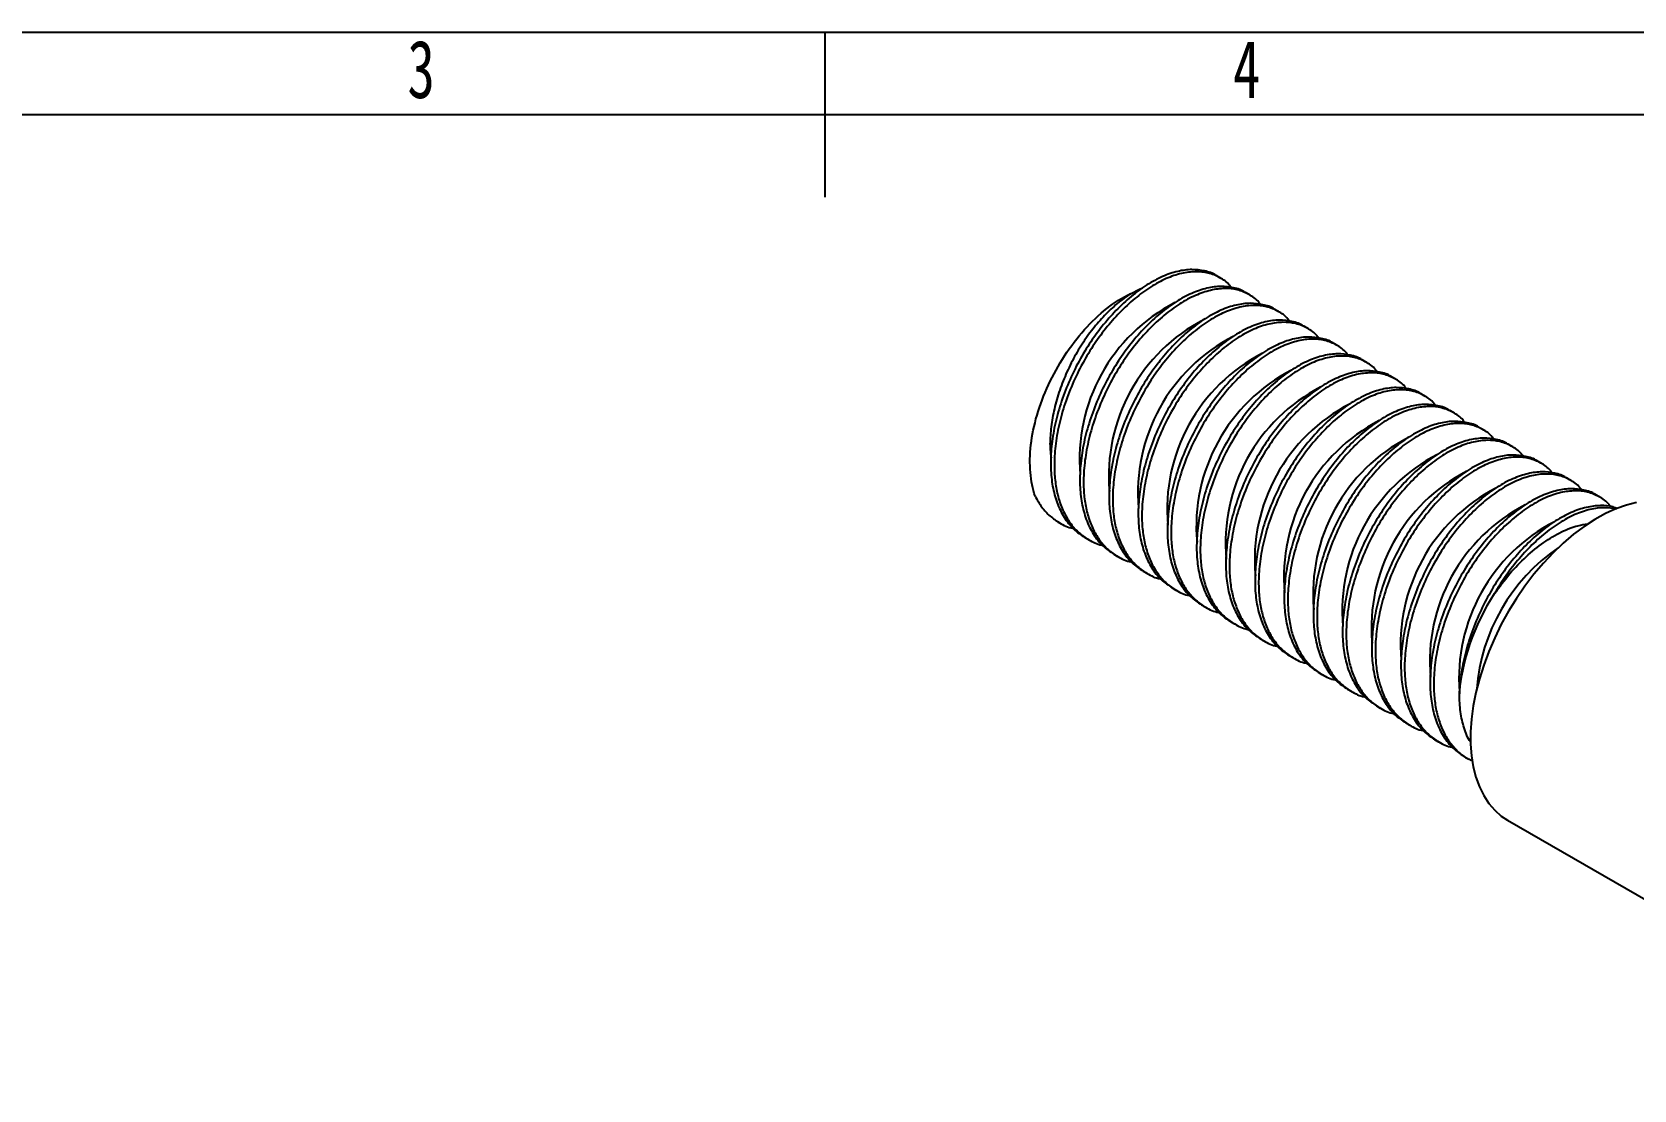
# Model space of a CAD drawing. Header units: millimetres. Extents: x 0 to 297, y 0 to 210.
# Drawn here: x 110.5 to 207.5, y 146 to 210 of the extents above; entities that cross this region are included whole.
import ezdxf

# ---------------------------------------------------------------- set-up
doc = ezdxf.new("R2010")
doc.units = ezdxf.units.MM
doc.layers.add('图框', color=7, linetype='Continuous')
doc.styles.add('SLDTEXTSTYLE5', font='TXT', dxfattribs={"width": 0.7})

msp = doc.modelspace()

# ---------------------------------------------------------------- linework, layer by layer
at = {"color": 7, "linetype": 'Continuous', "lineweight": 25}
for p, q in [((182.426, 195.126), (182.205, 195.254)), ((184.194, 194.106), (183.973, 194.233)), ((185.961, 193.085), (185.74, 193.213)), ((187.729, 192.065), (187.508, 192.192)), ((189.497, 191.044), (189.276, 191.172)), ((191.265, 190.024), (191.044, 190.151)), ((193.032, 189.003), (192.811, 189.131)), ((194.8, 187.983), (194.579, 188.11)), ((196.568, 186.962), (196.347, 187.09)), ((198.336, 185.942), (198.115, 186.069)), ((200.103, 184.921), (199.882, 185.049)), ((201.871, 183.901), (201.65, 184.028)), ((203.639, 182.88), (203.418, 183.008)), ((205.407, 181.86), (205.186, 181.987)), ((172.577, 180.367), (172.69, 180.302)), ((174.237, 179.409), (174.458, 179.281)), ((176.005, 178.388), (176.226, 178.261)), ((177.772, 177.368), (177.993, 177.24)), ((179.54, 176.347), (179.761, 176.22)), ((181.308, 175.327), (181.529, 175.199)), ((183.076, 174.306), (183.297, 174.178)), ((184.843, 173.286), (185.064, 173.158)), ((186.611, 172.265), (186.832, 172.137)), ((188.379, 171.245), (188.6, 171.117)), ((190.147, 170.224), (190.368, 170.096)), ((191.915, 169.204), (192.136, 169.076)), ((193.682, 168.183), (193.903, 168.055)), ((195.45, 167.162), (195.671, 167.035)), ((197.218, 166.142), (197.439, 166.014)), ((199.85, 162.288), (228.134, 145.96))]:
    msp.add_line(p, q, dxfattribs=at)
at = {"color": 7, "linetype": 'Continuous', "lineweight": 25, "flags": 128}
for points in [[(177.003, 194.158), (177.557, 194.445), (177.734, 194.522)], [(207.663, 181.523), (207.043, 181.365), (206.41, 181.139), (205.77, 180.847), (205.126, 180.491), (204.483, 180.073), (203.846, 179.597), (203.219, 179.065), (202.607, 178.482), (202.013, 177.851), (201.442, 177.177), (200.898, 176.464), (200.385, 175.719), (199.907, 174.945), (199.466, 174.148), (199.066, 173.334), (198.71, 172.509), (198.399, 171.678), (198.137, 170.848), (197.926, 170.023), (197.765, 169.21), (197.658, 168.415), (197.604, 167.643), (197.604, 166.899), (197.658, 166.189), (197.765, 165.518), (197.926, 164.89), (198.137, 164.31), (198.399, 163.782), (198.71, 163.309), (199.066, 162.895), (199.466, 162.543), (199.85, 162.288)]]:
    msp.add_lwpolyline(points, dxfattribs=at)
at = {"color": 7, "linetype": 'Continuous', "lineweight": 25}
for centre, radius, start, end in [((184.576, 184.148), 10.654, 117.25184, 185.0952), ((186.344, 183.128), 10.654, 117.25184, 185.0952), ((188.111, 182.107), 10.654, 117.25184, 185.0952), ((189.879, 181.087), 10.654, 117.25184, 185.0952), ((191.647, 180.066), 10.654, 117.25184, 185.0952), ((193.415, 179.046), 10.654, 117.25184, 185.0952), ((195.182, 178.025), 10.654, 117.25184, 185.0952), ((196.95, 177.005), 10.654, 117.25184, 185.0952), ((198.718, 175.984), 10.654, 117.25184, 185.0952), ((200.486, 174.964), 10.654, 117.25184, 185.0952), ((202.254, 173.943), 10.654, 117.25184, 185.0952), ((204.021, 172.923), 10.654, 117.25184, 185.0952), ((205.789, 171.902), 10.654, 117.25184, 185.0952), ((207.57, 170.872), 10.668, 117.28869, 184.48388), ((209.366, 169.352), 11.425, 124.43437, 175.57101)]:
    msp.add_arc(centre, radius, start, end, dxfattribs=at)
for points, knots in [([(182.203, 195.252), (182.197, 195.256), (181.995, 195.414), (181.499, 195.554), (180.724, 195.655), (179.867, 195.541), (178.95, 195.232), (177.997, 194.72), (177.044, 194.023), (176.127, 193.17), (175.273, 192.195), (174.487, 191.113), (173.785, 189.928), (173.181, 188.655), (172.703, 187.335), (172.369, 186.02), (172.188, 184.758), (172.155, 183.577), (172.269, 182.481), (172.539, 181.479), (172.968, 180.607), (173.528, 179.888), (174.005, 179.568), (174.239, 179.411)], [0, 0, 0, 0, 0.001369, 0.051013, 0.099265, 0.148429, 0.198846, 0.249913, 0.30098, 0.351397, 0.400561, 0.448813, 0.498457, 0.549161, 0.600301, 0.651222, 0.701285, 0.749913, 0.798541, 0.848604, 0.899525, 0.950665, 1, 1, 1, 1]), ([(183.108, 194.533), (183.076, 194.578), (182.89, 194.846), (182.423, 195.156), (181.73, 195.442), (180.942, 195.523), (180.088, 195.415), (179.171, 195.104), (178.218, 194.593), (177.265, 193.895), (176.348, 193.042), (175.494, 192.067), (174.708, 190.986), (174.006, 189.801), (173.402, 188.527), (172.924, 187.208), (172.59, 185.893), (172.409, 184.631), (172.377, 183.508), (172.47, 182.519), (172.669, 181.648), (172.979, 180.869), (173.39, 180.204), (173.886, 179.659), (174.51, 179.231), (174.985, 178.987), (175.286, 178.943), (175.297, 178.941)], [0, 0, 0, 0, 0.009324, 0.054899, 0.099521, 0.142892, 0.187083, 0.2324, 0.278301, 0.324202, 0.369519, 0.41371, 0.457081, 0.501703, 0.547278, 0.593245, 0.639014, 0.684013, 0.727722, 0.764831, 0.802928, 0.841701, 0.879192, 0.916669, 0.953812, 0.998435, 1, 1, 1, 1]), ([(171.233, 181.9), (171.083, 182.34), (170.987, 182.821), (170.9, 183.862), (170.91, 184.428), (171.109, 186.167), (171.478, 187.431), (172.32, 189.245), (172.653, 189.845), (173.383, 190.964), (173.79, 191.5), (174.65, 192.469), (175.1, 192.897), (176.043, 193.635), (176.524, 193.935), (177.003, 194.158)], [0, 0, 0, 0, 0.125, 0.125, 0.25, 0.25, 0.5, 0.5, 0.625, 0.625, 0.75, 0.75, 0.875, 0.875, 1, 1, 1, 1]), ([(177.003, 194.158), (176.735, 193.97), (176.203, 193.597), (175.433, 192.861), (174.715, 192.034), (174.055, 191.114), (173.467, 190.106), (172.963, 189.023), (172.566, 187.901), (172.289, 186.782), (172.147, 185.713), (172.113, 184.851), (172.175, 184.386), (172.197, 184.223)], [0, 0, 0, 0, 0.097057, 0.192876, 0.286312, 0.37801, 0.472359, 0.568724, 0.665921, 0.7627, 0.857845, 0.95026, 1, 1, 1, 1]), ([(183.971, 194.231), (183.965, 194.235), (183.763, 194.394), (183.267, 194.533), (182.492, 194.634), (181.634, 194.521), (180.718, 194.212), (179.765, 193.7), (178.812, 193.003), (177.895, 192.149), (177.04, 191.174), (176.255, 190.093), (175.553, 188.908), (174.949, 187.634), (174.471, 186.315), (174.137, 185), (173.956, 183.738), (173.922, 182.557), (174.037, 181.461), (174.307, 180.459), (174.735, 179.586), (175.296, 178.868), (175.773, 178.548), (176.007, 178.39)], [0, 0, 0, 0, 0.001369, 0.051013, 0.099265, 0.148429, 0.198846, 0.249913, 0.30098, 0.351397, 0.400561, 0.448813, 0.498457, 0.549161, 0.600301, 0.651222, 0.701285, 0.749913, 0.798541, 0.848604, 0.899525, 0.950665, 1, 1, 1, 1]), ([(184.876, 193.512), (184.844, 193.558), (184.658, 193.825), (184.191, 194.136), (183.498, 194.422), (182.71, 194.502), (181.856, 194.394), (180.939, 194.084), (179.986, 193.572), (179.033, 192.875), (178.116, 192.022), (177.261, 191.047), (176.476, 189.965), (175.774, 188.78), (175.17, 187.507), (174.692, 186.187), (174.358, 184.872), (174.177, 183.61), (174.145, 182.488), (174.237, 181.498), (174.437, 180.627), (174.747, 179.848), (175.158, 179.183), (175.654, 178.639), (176.278, 178.211), (176.753, 177.966), (177.054, 177.922), (177.064, 177.921)], [0, 0, 0, 0, 0.009324, 0.054899, 0.099521, 0.142892, 0.187083, 0.2324, 0.278301, 0.324202, 0.369519, 0.41371, 0.457081, 0.501703, 0.547278, 0.593245, 0.639014, 0.684013, 0.727722, 0.764831, 0.802928, 0.841701, 0.879192, 0.916669, 0.953812, 0.998435, 1, 1, 1, 1]), ([(185.738, 193.211), (185.733, 193.215), (185.531, 193.373), (185.035, 193.513), (184.26, 193.614), (183.402, 193.5), (182.486, 193.191), (181.533, 192.679), (180.58, 191.982), (179.663, 191.129), (178.808, 190.154), (178.022, 189.072), (177.32, 187.887), (176.717, 186.614), (176.239, 185.294), (175.905, 183.979), (175.724, 182.717), (175.69, 181.536), (175.805, 180.44), (176.074, 179.438), (176.503, 178.566), (177.064, 177.847), (177.54, 177.527), (177.774, 177.37)], [0, 0, 0, 0, 0.001369, 0.051013, 0.099265, 0.148429, 0.198846, 0.249913, 0.30098, 0.351397, 0.400561, 0.448813, 0.498457, 0.549161, 0.600301, 0.651222, 0.701285, 0.749913, 0.798541, 0.848604, 0.899525, 0.950665, 1, 1, 1, 1]), ([(186.643, 192.492), (186.612, 192.537), (186.425, 192.805), (185.959, 193.115), (185.266, 193.401), (184.478, 193.482), (183.624, 193.374), (182.707, 193.063), (181.754, 192.552), (180.801, 191.854), (179.884, 191.001), (179.029, 190.026), (178.243, 188.945), (177.541, 187.76), (176.938, 186.486), (176.46, 185.167), (176.126, 183.852), (175.945, 182.59), (175.913, 181.467), (176.005, 180.478), (176.205, 179.607), (176.515, 178.828), (176.926, 178.163), (177.422, 177.618), (178.045, 177.19), (178.52, 176.946), (178.822, 176.902), (178.832, 176.9)], [0, 0, 0, 0, 0.0093244, 0.054899, 0.0995213, 0.1428919, 0.1870832, 0.2323999, 0.278301, 0.3242021, 0.3695188, 0.4137101, 0.4570808, 0.501703, 0.5472776, 0.5932445, 0.6390145, 0.6840128, 0.7277218, 0.7648313, 0.8029275, 0.8417014, 0.8791921, 0.9166689, 0.9538124, 0.9984347, 1, 1, 1, 1]), ([(187.506, 192.19), (187.501, 192.194), (187.299, 192.353), (186.803, 192.492), (186.027, 192.593), (185.17, 192.48), (184.254, 192.171), (183.3, 191.659), (182.348, 190.962), (181.431, 190.108), (180.576, 189.133), (179.79, 188.052), (179.088, 186.867), (178.484, 185.593), (178.006, 184.274), (177.673, 182.959), (177.491, 181.697), (177.458, 180.516), (177.572, 179.42), (177.842, 178.418), (178.271, 177.545), (178.832, 176.827), (179.308, 176.507), (179.542, 176.349)], [0, 0, 0, 0, 0.001369, 0.051013, 0.099265, 0.148429, 0.198846, 0.249913, 0.30098, 0.351397, 0.400561, 0.448813, 0.498457, 0.549161, 0.600301, 0.651222, 0.701285, 0.749913, 0.798541, 0.848604, 0.899525, 0.950665, 1, 1, 1, 1]), ([(188.411, 191.471), (188.38, 191.517), (188.193, 191.784), (187.727, 192.095), (187.034, 192.381), (186.246, 192.461), (185.392, 192.353), (184.474, 192.043), (183.522, 191.531), (182.569, 190.834), (181.651, 189.981), (180.797, 189.006), (180.011, 187.924), (179.309, 186.739), (178.705, 185.466), (178.227, 184.146), (177.894, 182.831), (177.712, 181.569), (177.681, 180.447), (177.773, 179.457), (177.973, 178.586), (178.282, 177.807), (178.694, 177.142), (179.189, 176.598), (179.813, 176.17), (180.288, 175.925), (180.59, 175.881), (180.6, 175.88)], [0, 0, 0, 0, 0.0093244, 0.054899, 0.0995213, 0.1428919, 0.1870832, 0.2323999, 0.278301, 0.3242021, 0.3695188, 0.4137101, 0.4570808, 0.501703, 0.5472776, 0.5932445, 0.6390145, 0.6840128, 0.7277218, 0.7648313, 0.8029275, 0.8417014, 0.8791921, 0.9166689, 0.9538124, 0.9984347, 1, 1, 1, 1]), ([(189.274, 191.17), (189.268, 191.174), (189.067, 191.332), (188.57, 191.472), (187.795, 191.573), (186.938, 191.459), (186.021, 191.15), (185.068, 190.638), (184.115, 189.941), (183.198, 189.088), (182.344, 188.113), (181.558, 187.031), (180.856, 185.846), (180.252, 184.573), (179.774, 183.253), (179.44, 181.938), (179.259, 180.676), (179.226, 179.495), (179.34, 178.399), (179.61, 177.397), (180.039, 176.525), (180.599, 175.806), (181.076, 175.486), (181.31, 175.329)], [0, 0, 0, 0, 0.001369, 0.051013, 0.099265, 0.148429, 0.198846, 0.249913, 0.30098, 0.351397, 0.400561, 0.448813, 0.498457, 0.549161, 0.600301, 0.651222, 0.701285, 0.749913, 0.798541, 0.848604, 0.899525, 0.950665, 1, 1, 1, 1]), ([(190.179, 190.451), (190.147, 190.496), (189.961, 190.764), (189.495, 191.074), (188.802, 191.36), (188.013, 191.441), (187.159, 191.333), (186.242, 191.022), (185.289, 190.511), (184.336, 189.813), (183.419, 188.96), (182.565, 187.985), (181.779, 186.904), (181.077, 185.719), (180.473, 184.445), (179.995, 183.126), (179.661, 181.811), (179.48, 180.549), (179.448, 179.426), (179.541, 178.437), (179.74, 177.566), (180.05, 176.787), (180.461, 176.122), (180.957, 175.577), (181.581, 175.149), (182.056, 174.905), (182.358, 174.861), (182.368, 174.859)], [0, 0, 0, 0, 0.009324, 0.054899, 0.099521, 0.142892, 0.187083, 0.2324, 0.278301, 0.324202, 0.369519, 0.41371, 0.457081, 0.501703, 0.547278, 0.593245, 0.639014, 0.684013, 0.727722, 0.764831, 0.802928, 0.841701, 0.879192, 0.916669, 0.953812, 0.998435, 1, 1, 1, 1]), ([(191.042, 190.149), (191.036, 190.153), (190.834, 190.312), (190.338, 190.451), (189.563, 190.552), (188.705, 190.439), (187.789, 190.13), (186.836, 189.618), (185.883, 188.921), (184.966, 188.067), (184.111, 187.092), (183.326, 186.011), (182.624, 184.826), (182.02, 183.552), (181.542, 182.233), (181.208, 180.918), (181.027, 179.656), (180.993, 178.475), (181.108, 177.379), (181.378, 176.377), (181.806, 175.504), (182.367, 174.786), (182.844, 174.466), (183.078, 174.308)], [0, 0, 0, 0, 0.001369, 0.051013, 0.099265, 0.148429, 0.198846, 0.249913, 0.30098, 0.351397, 0.400561, 0.448813, 0.498457, 0.549161, 0.600301, 0.651222, 0.701285, 0.749913, 0.798541, 0.848604, 0.899525, 0.950665, 1, 1, 1, 1]), ([(191.947, 189.43), (191.915, 189.476), (191.729, 189.743), (191.262, 190.054), (190.569, 190.339), (189.781, 190.42), (188.927, 190.312), (188.01, 190.002), (187.057, 189.49), (186.104, 188.793), (185.187, 187.94), (184.332, 186.965), (183.547, 185.883), (182.845, 184.698), (182.241, 183.425), (181.763, 182.105), (181.429, 180.79), (181.248, 179.528), (181.216, 178.406), (181.309, 177.416), (181.508, 176.545), (181.818, 175.766), (182.229, 175.101), (182.725, 174.557), (183.349, 174.129), (183.824, 173.884), (184.125, 173.84), (184.136, 173.839)], [0, 0, 0, 0, 0.0093244, 0.054899, 0.0995213, 0.1428919, 0.1870832, 0.2323999, 0.278301, 0.3242021, 0.3695188, 0.4137101, 0.4570808, 0.501703, 0.5472776, 0.5932445, 0.6390145, 0.6840128, 0.7277218, 0.7648313, 0.8029275, 0.8417014, 0.8791921, 0.9166689, 0.9538124, 0.9984347, 1, 1, 1, 1]), ([(192.809, 189.129), (192.804, 189.133), (192.602, 189.291), (192.106, 189.431), (191.331, 189.532), (190.473, 189.418), (189.557, 189.109), (188.604, 188.597), (187.651, 187.9), (186.734, 187.047), (185.879, 186.072), (185.093, 184.99), (184.391, 183.805), (183.788, 182.532), (183.31, 181.212), (182.976, 179.897), (182.795, 178.635), (182.761, 177.454), (182.876, 176.358), (183.145, 175.356), (183.574, 174.484), (184.135, 173.765), (184.612, 173.445), (184.846, 173.288)], [0, 0, 0, 0, 0.001369, 0.051013, 0.099265, 0.148429, 0.198846, 0.249913, 0.30098, 0.351397, 0.400561, 0.448813, 0.498457, 0.549161, 0.600301, 0.651222, 0.701285, 0.749913, 0.798541, 0.848604, 0.899525, 0.950665, 1, 1, 1, 1]), ([(193.715, 188.41), (193.683, 188.455), (193.497, 188.723), (193.03, 189.033), (192.337, 189.319), (191.549, 189.4), (190.695, 189.292), (189.778, 188.981), (188.825, 188.47), (187.872, 187.772), (186.955, 186.919), (186.1, 185.944), (185.314, 184.863), (184.612, 183.678), (184.009, 182.404), (183.531, 181.085), (183.197, 179.77), (183.016, 178.508), (182.984, 177.385), (183.076, 176.396), (183.276, 175.525), (183.586, 174.746), (183.997, 174.081), (184.493, 173.536), (185.116, 173.108), (185.592, 172.864), (185.893, 172.82), (185.903, 172.818)], [0, 0, 0, 0, 0.0093244, 0.054899, 0.0995213, 0.1428919, 0.1870832, 0.2323999, 0.278301, 0.3242021, 0.3695188, 0.4137101, 0.4570808, 0.501703, 0.5472776, 0.5932445, 0.6390145, 0.6840128, 0.7277218, 0.7648313, 0.8029275, 0.8417014, 0.8791921, 0.9166689, 0.9538124, 0.9984347, 1, 1, 1, 1]), ([(194.577, 188.108), (194.572, 188.112), (194.37, 188.271), (193.874, 188.41), (193.099, 188.511), (192.241, 188.398), (191.325, 188.089), (190.372, 187.577), (189.419, 186.88), (188.502, 186.026), (187.647, 185.051), (186.861, 183.97), (186.159, 182.785), (185.556, 181.511), (185.077, 180.192), (184.744, 178.877), (184.563, 177.615), (184.529, 176.434), (184.643, 175.338), (184.913, 174.336), (185.342, 173.463), (185.903, 172.745), (186.379, 172.425), (186.613, 172.267)], [0, 0, 0, 0, 0.001369, 0.051013, 0.099265, 0.148429, 0.198846, 0.249913, 0.30098, 0.351397, 0.400561, 0.448813, 0.498457, 0.549161, 0.600301, 0.651222, 0.701285, 0.749913, 0.798541, 0.848604, 0.899525, 0.950665, 1, 1, 1, 1]), ([(195.482, 187.389), (195.451, 187.435), (195.264, 187.702), (194.798, 188.013), (194.105, 188.298), (193.317, 188.379), (192.463, 188.271), (191.545, 187.961), (190.593, 187.449), (189.64, 186.752), (188.723, 185.899), (187.868, 184.924), (187.082, 183.842), (186.38, 182.657), (185.777, 181.384), (185.298, 180.064), (184.965, 178.749), (184.784, 177.487), (184.752, 176.365), (184.844, 175.375), (185.044, 174.504), (185.353, 173.725), (185.765, 173.06), (186.261, 172.516), (186.884, 172.088), (187.359, 171.843), (187.661, 171.799), (187.671, 171.798)], [0, 0, 0, 0, 0.0093244, 0.054899, 0.0995213, 0.1428919, 0.1870832, 0.2323999, 0.278301, 0.3242021, 0.3695188, 0.4137101, 0.4570808, 0.501703, 0.5472776, 0.5932445, 0.6390145, 0.6840128, 0.7277218, 0.7648313, 0.8029275, 0.8417014, 0.8791921, 0.9166689, 0.9538124, 0.9984347, 1, 1, 1, 1]), ([(196.345, 187.087), (196.339, 187.092), (196.138, 187.25), (195.641, 187.39), (194.866, 187.491), (194.009, 187.377), (193.092, 187.068), (192.139, 186.556), (191.186, 185.859), (190.269, 185.006), (189.415, 184.031), (188.629, 182.949), (187.927, 181.764), (187.323, 180.491), (186.845, 179.171), (186.511, 177.856), (186.33, 176.594), (186.297, 175.413), (186.411, 174.317), (186.681, 173.315), (187.11, 172.443), (187.671, 171.724), (188.147, 171.404), (188.381, 171.247)], [0, 0, 0, 0, 0.001369, 0.051013, 0.099265, 0.148429, 0.198846, 0.249913, 0.30098, 0.351397, 0.400561, 0.448813, 0.498457, 0.549161, 0.600301, 0.651222, 0.701285, 0.749913, 0.798541, 0.848604, 0.899525, 0.950665, 1, 1, 1, 1]), ([(197.25, 186.369), (197.218, 186.414), (197.032, 186.681), (196.566, 186.992), (195.873, 187.278), (195.085, 187.359), (194.23, 187.251), (193.313, 186.94), (192.36, 186.429), (191.407, 185.731), (190.49, 184.878), (189.636, 183.903), (188.85, 182.822), (188.148, 181.637), (187.544, 180.363), (187.066, 179.044), (186.732, 177.729), (186.551, 176.467), (186.519, 175.344), (186.612, 174.355), (186.812, 173.484), (187.121, 172.705), (187.532, 172.04), (188.028, 171.495), (188.652, 171.067), (189.127, 170.823), (189.429, 170.779), (189.439, 170.777)], [0, 0, 0, 0, 0.0093244, 0.054899, 0.0995213, 0.1428919, 0.1870832, 0.2323999, 0.278301, 0.3242021, 0.3695188, 0.4137101, 0.4570808, 0.501703, 0.5472776, 0.5932445, 0.6390145, 0.6840128, 0.7277218, 0.7648313, 0.8029275, 0.8417014, 0.8791921, 0.9166689, 0.9538124, 0.9984347, 1, 1, 1, 1]), ([(198.113, 186.067), (198.107, 186.071), (197.905, 186.23), (197.409, 186.369), (196.634, 186.47), (195.777, 186.357), (194.86, 186.048), (193.907, 185.536), (192.954, 184.838), (192.037, 183.985), (191.182, 183.01), (190.397, 181.929), (189.695, 180.744), (189.091, 179.47), (188.613, 178.151), (188.279, 176.836), (188.098, 175.574), (188.065, 174.393), (188.179, 173.297), (188.449, 172.295), (188.877, 171.422), (189.438, 170.704), (189.915, 170.384), (190.149, 170.226)], [0, 0, 0, 0, 0.001369, 0.051013, 0.099265, 0.148429, 0.198846, 0.249913, 0.30098, 0.351397, 0.400561, 0.448813, 0.498457, 0.549161, 0.600301, 0.651222, 0.701285, 0.749913, 0.798541, 0.848604, 0.899525, 0.950665, 1, 1, 1, 1]), ([(199.018, 185.348), (198.986, 185.394), (198.8, 185.661), (198.333, 185.972), (197.64, 186.257), (196.852, 186.338), (195.998, 186.23), (195.081, 185.92), (194.128, 185.408), (193.175, 184.711), (192.258, 183.858), (191.403, 182.883), (190.618, 181.801), (189.916, 180.616), (189.312, 179.343), (188.834, 178.023), (188.5, 176.708), (188.319, 175.446), (188.287, 174.324), (188.38, 173.334), (188.579, 172.463), (188.889, 171.684), (189.3, 171.019), (189.796, 170.475), (190.42, 170.047), (190.895, 169.802), (191.196, 169.758), (191.207, 169.757)], [0, 0, 0, 0, 0.0093244, 0.054899, 0.0995213, 0.1428919, 0.1870832, 0.2323999, 0.278301, 0.3242021, 0.3695188, 0.4137101, 0.4570808, 0.501703, 0.5472776, 0.5932445, 0.6390145, 0.6840128, 0.7277218, 0.7648313, 0.8029275, 0.8417014, 0.8791921, 0.9166689, 0.9538124, 0.9984347, 1, 1, 1, 1]), ([(199.88, 185.046), (199.875, 185.051), (199.673, 185.209), (199.177, 185.349), (198.402, 185.45), (197.544, 185.336), (196.628, 185.027), (195.675, 184.515), (194.722, 183.818), (193.805, 182.965), (192.95, 181.99), (192.164, 180.908), (191.462, 179.723), (190.859, 178.45), (190.381, 177.13), (190.047, 175.815), (189.866, 174.553), (189.832, 173.372), (189.947, 172.276), (190.216, 171.274), (190.645, 170.402), (191.206, 169.683), (191.683, 169.363), (191.917, 169.206)], [0, 0, 0, 0, 0.001369, 0.051013, 0.099265, 0.148429, 0.198846, 0.249913, 0.30098, 0.351397, 0.400561, 0.448813, 0.498457, 0.549161, 0.600301, 0.651222, 0.701285, 0.749913, 0.798541, 0.848604, 0.899525, 0.950665, 1, 1, 1, 1]), ([(200.786, 184.328), (200.754, 184.373), (200.568, 184.64), (200.101, 184.951), (199.408, 185.237), (198.62, 185.318), (197.766, 185.21), (196.849, 184.899), (195.896, 184.388), (194.943, 183.69), (194.026, 182.837), (193.171, 181.862), (192.385, 180.781), (191.683, 179.596), (191.08, 178.322), (190.602, 177.003), (190.268, 175.688), (190.087, 174.426), (190.055, 173.303), (190.147, 172.314), (190.347, 171.443), (190.657, 170.664), (191.068, 169.999), (191.564, 169.454), (192.188, 169.026), (192.663, 168.782), (192.964, 168.738), (192.974, 168.736)], [0, 0, 0, 0, 0.0093244, 0.054899, 0.0995213, 0.1428919, 0.1870832, 0.2323999, 0.278301, 0.3242021, 0.3695188, 0.4137101, 0.4570808, 0.501703, 0.5472776, 0.5932445, 0.6390145, 0.6840128, 0.7277218, 0.7648313, 0.8029275, 0.8417014, 0.8791921, 0.9166689, 0.9538124, 0.9984347, 1, 1, 1, 1]), ([(201.648, 184.026), (201.643, 184.03), (201.441, 184.189), (200.945, 184.328), (200.17, 184.429), (199.312, 184.316), (198.396, 184.007), (197.443, 183.495), (196.49, 182.797), (195.573, 181.944), (194.718, 180.969), (193.932, 179.888), (193.23, 178.703), (192.627, 177.429), (192.149, 176.11), (191.815, 174.795), (191.634, 173.533), (191.6, 172.352), (191.714, 171.256), (191.984, 170.254), (192.413, 169.381), (192.974, 168.663), (193.45, 168.343), (193.684, 168.185)], [0, 0, 0, 0, 0.001369, 0.051013, 0.099265, 0.148429, 0.198846, 0.249913, 0.30098, 0.351397, 0.400561, 0.448813, 0.498457, 0.549161, 0.600301, 0.651222, 0.701285, 0.749913, 0.798541, 0.848604, 0.899525, 0.950665, 1, 1, 1, 1]), ([(202.553, 183.307), (202.522, 183.352), (202.335, 183.62), (201.869, 183.931), (201.176, 184.216), (200.388, 184.297), (199.534, 184.189), (198.617, 183.879), (197.664, 183.367), (196.711, 182.67), (195.794, 181.817), (194.939, 180.842), (194.153, 179.76), (193.451, 178.575), (192.848, 177.301), (192.369, 175.982), (192.036, 174.667), (191.855, 173.405), (191.823, 172.283), (191.915, 171.293), (192.115, 170.422), (192.425, 169.643), (192.836, 168.978), (193.332, 168.434), (193.955, 168.006), (194.43, 167.761), (194.732, 167.717), (194.742, 167.716)], [0, 0, 0, 0, 0.009324, 0.054899, 0.099521, 0.142892, 0.187083, 0.2324, 0.278301, 0.324202, 0.369519, 0.41371, 0.457081, 0.501703, 0.547278, 0.593245, 0.639014, 0.684013, 0.727722, 0.764831, 0.802928, 0.841701, 0.879192, 0.916669, 0.953812, 0.998435, 1, 1, 1, 1]), ([(203.416, 183.005), (203.411, 183.01), (203.209, 183.168), (202.713, 183.308), (201.937, 183.409), (201.08, 183.295), (200.164, 182.986), (199.21, 182.474), (198.257, 181.777), (197.34, 180.924), (196.486, 179.949), (195.7, 178.867), (194.998, 177.682), (194.394, 176.409), (193.916, 175.089), (193.582, 173.774), (193.401, 172.512), (193.368, 171.331), (193.482, 170.235), (193.752, 169.233), (194.181, 168.361), (194.742, 167.642), (195.218, 167.322), (195.452, 167.165)], [0, 0, 0, 0, 0.001369, 0.051013, 0.099265, 0.148429, 0.198846, 0.249913, 0.30098, 0.351397, 0.400561, 0.448813, 0.498457, 0.549161, 0.600301, 0.651222, 0.701285, 0.749913, 0.798541, 0.848604, 0.899525, 0.950665, 1, 1, 1, 1]), ([(204.321, 182.287), (204.289, 182.332), (204.103, 182.599), (203.637, 182.91), (202.944, 183.196), (202.156, 183.277), (201.302, 183.169), (200.384, 182.858), (199.431, 182.347), (198.478, 181.649), (197.561, 180.796), (196.707, 179.821), (195.921, 178.74), (195.219, 177.555), (194.615, 176.281), (194.137, 174.962), (193.803, 173.647), (193.622, 172.385), (193.591, 171.262), (193.683, 170.273), (193.883, 169.402), (194.192, 168.623), (194.603, 167.958), (195.099, 167.413), (195.723, 166.985), (196.198, 166.741), (196.5, 166.697), (196.51, 166.695)], [0, 0, 0, 0, 0.009324, 0.054899, 0.099521, 0.142892, 0.187083, 0.2324, 0.278301, 0.324202, 0.369519, 0.41371, 0.457081, 0.501703, 0.547278, 0.593245, 0.639014, 0.684013, 0.727722, 0.764831, 0.802928, 0.841701, 0.879192, 0.916669, 0.953812, 0.998435, 1, 1, 1, 1]), ([(171.233, 181.9), (171.361, 181.673), (171.618, 181.22), (172.12, 180.681), (172.742, 180.251), (173.217, 180.007), (173.519, 179.963), (173.529, 179.962)], [0, 0, 0, 0, 0.236835, 0.473582, 0.708225, 0.990112, 1, 1, 1, 1]), ([(205.184, 181.985), (205.178, 181.989), (204.976, 182.148), (204.48, 182.287), (203.705, 182.388), (202.848, 182.275), (201.931, 181.966), (200.978, 181.454), (200.025, 180.756), (199.108, 179.903), (198.254, 178.928), (197.468, 177.847), (196.766, 176.662), (196.162, 175.388), (195.684, 174.069), (195.35, 172.754), (195.169, 171.492), (195.136, 170.311), (195.25, 169.215), (195.52, 168.213), (195.949, 167.34), (196.509, 166.622), (196.986, 166.301), (197.22, 166.144)], [0, 0, 0, 0, 0.001369, 0.051013, 0.099265, 0.148429, 0.198846, 0.249913, 0.30098, 0.351397, 0.400561, 0.448813, 0.498457, 0.549161, 0.600301, 0.651222, 0.701285, 0.749913, 0.798541, 0.848604, 0.899525, 0.950665, 1, 1, 1, 1]), ([(206.089, 181.266), (206.057, 181.311), (205.871, 181.579), (205.404, 181.89), (204.711, 182.175), (203.923, 182.256), (203.069, 182.148), (202.152, 181.838), (201.199, 181.326), (200.246, 180.629), (199.329, 179.776), (198.474, 178.801), (197.689, 177.719), (196.987, 176.534), (196.383, 175.26), (195.905, 173.941), (195.571, 172.626), (195.39, 171.364), (195.358, 170.242), (195.451, 169.252), (195.65, 168.381), (195.96, 167.603), (196.37, 166.935), (196.872, 166.403), (197.316, 166.049), (197.619, 165.935), (197.7, 165.904)], [0, 0, 0, 0, 0.009638, 0.056748, 0.102872, 0.147703, 0.193383, 0.240225, 0.287672, 0.335118, 0.381961, 0.42764, 0.472471, 0.518596, 0.565705, 0.61322, 0.660531, 0.707045, 0.752225, 0.790584, 0.829963, 0.870043, 0.908796, 0.947534, 0.985929, 1, 1, 1, 1]), ([(206.503, 181.146), (206.415, 181.184), (206.104, 181.318), (205.467, 181.357), (204.617, 181.257), (203.699, 180.944), (202.746, 180.433), (201.793, 179.736), (200.876, 178.883), (200.021, 177.908), (199.236, 176.826), (198.534, 175.641), (197.93, 174.368), (197.451, 173.048), (197.119, 171.734), (196.966, 170.697), (196.937, 170.116), (196.928, 169.941)], [0, 0, 0, 0, 0.0275551, 0.0973819, 0.1685301, 0.24149, 0.3153909, 0.3892917, 0.4622516, 0.5333998, 0.6032266, 0.6750685, 0.7484436, 0.8224505, 0.8961402, 0.9685876, 1, 1, 1, 1]), ([(206.447, 181.124), (206.198, 181.164), (205.693, 181.245), (204.836, 181.125), (203.92, 180.818), (202.967, 180.305), (202.014, 179.608), (201.097, 178.755), (200.243, 177.779), (199.563, 176.852), (199.195, 176.241), (199.056, 176.011)], [0, 0, 0, 0, 0.111908, 0.227225, 0.345478, 0.465257, 0.585035, 0.703289, 0.818606, 0.931781, 1, 1, 1, 1]), ([(199.056, 176.011), (199.355, 176.416), (199.954, 177.224), (200.965, 178.268), (202.03, 179.131), (203.086, 179.754), (203.999, 180.128), (204.519, 180.203), (204.729, 180.233)], [0, 0, 0, 0, 0.1802771, 0.3604438, 0.5411337, 0.7218217, 0.8879541, 1, 1, 1, 1]), ([(197.616, 167.014), (197.611, 167.02), (197.427, 167.248), (197.203, 167.858), (196.959, 168.824), (196.938, 169.569), (196.928, 169.941)], [0, 0, 0, 0, 0.0090657, 0.3443861, 0.6721256, 1, 1, 1, 1])]:
    msp.add_open_spline(points, degree=3, knots=knots, dxfattribs=at)
msp.add_open_spline([(196.928, 169.941), (197.065, 171.878), (197.837, 174.083), (199.056, 176.011)], degree=3, dxfattribs=at)
at = {"layer": '图框'}
msp.add_line((0, 210), (297, 210), dxfattribs=at)
at = {"layer": '图框', "lineweight": 25}
msp.add_line((158.5, 210), (158.5, 200), dxfattribs=at)
at = {"layer": '图框', "linetype": 'Continuous', "lineweight": 25}
msp.add_line((25, 205), (292, 205), dxfattribs=at)

# ---------------------------------------------------------------- texts
at = {"layer": '图框', "char_height": 3.5, "attachment_point": 2, "style": 'SLDTEXTSTYLE5'}
for s, insert in [('3', (134.044, 209.506)), ('4', (184.044, 209.506))]:
    msp.add_mtext(s, dxfattribs=dict(at, insert=insert))

doc.saveas('drawing.dxf')
